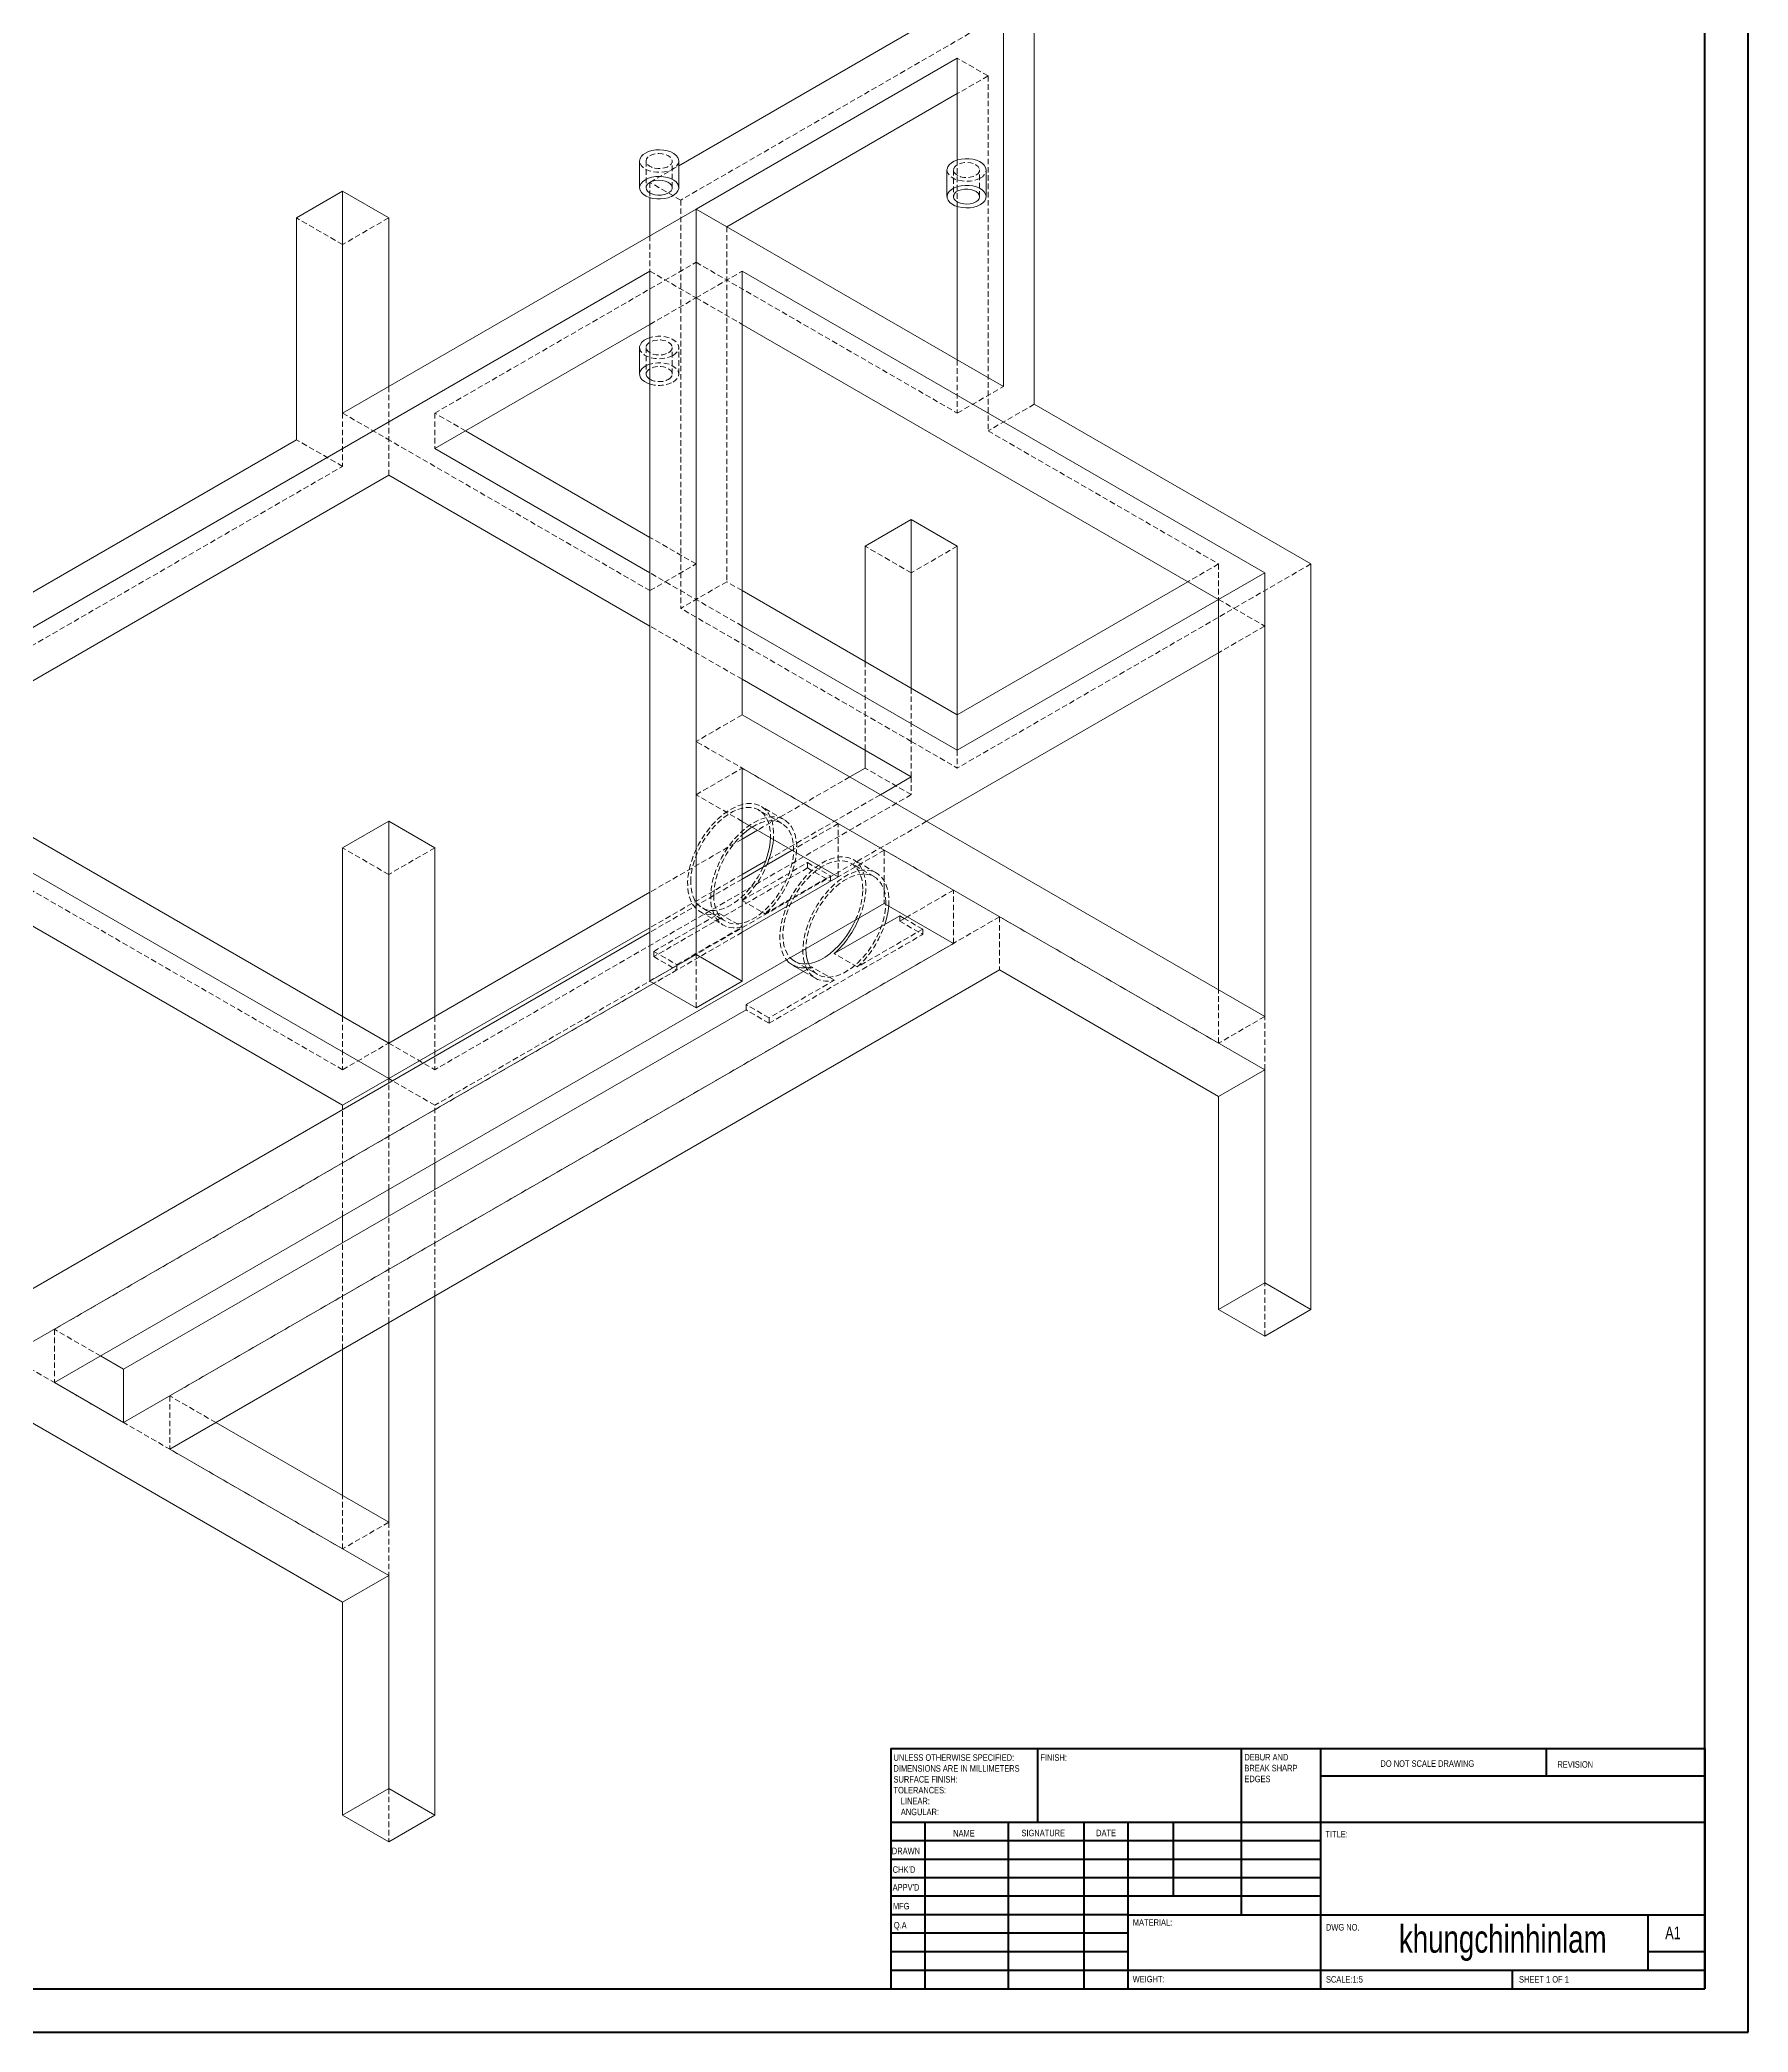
# Model space of a CAD drawing. Header units: millimetres. Extents: x 0 to 1189, y 0 to 841.
# Drawn here: x 796.1 to 1189.1, y 0.2 to 458.5 of the extents above; entities that cross this region are included whole.
import ezdxf

# ---------------------------------------------------------------- set-up
doc = ezdxf.new("R2010")
doc.units = ezdxf.units.MM
doc.linetypes.add('HIDDEN', pattern=[1.905, 1.27, -0.635])
doc.styles.add('SLDTEXTSTYLE0', font='TXT', dxfattribs={"width": 0.75})
doc.styles.add('SLDTEXTSTYLE1', font='TXT', dxfattribs={"width": 0.6875})

# ---------------------------------------------------------------- blocks, each defined once
blk = doc.blocks.new('SW_NOTE_0')
at = {"color": 0, "linetype": 'Continuous', "lineweight": 0, "char_height": 1.5, "attachment_point": 1, "style": 'SLDTEXTSTYLE0'}
for s, insert in [('DEBUR AND', (0, 1.93)), ('BREAK SHARP', (0, -0.57)), ('EDGES', (0, -3.07))]:
    blk.add_mtext(s, dxfattribs=dict(at, insert=insert))
blk = doc.blocks.new('SW_NOTE_1')
at = {"color": 0, "linetype": 'Continuous', "lineweight": 0, "char_height": 1.5, "attachment_point": 1, "style": 'SLDTEXTSTYLE0'}
for s, insert in [('UNLESS OTHERWISE SPECIFIED:', (0, 1.93)), ('SURFACE FINISH:', (0, -3.07)), ('DIMENSIONS ARE IN MILLIMETERS', (0, -0.57)), ('TOLERANCES:', (0, -5.57)), ('LINEAR:', (1.69, -8.07)), ('ANGULAR:', (1.69, -10.57))]:
    blk.add_mtext(s, dxfattribs=dict(at, insert=insert))

msp = doc.modelspace()

# ---------------------------------------------------------------- linework, layer by layer
at = {"color": 7, "linetype": 'Continuous', "lineweight": 40}
for p, q in [((1189.0788, 0.2148), (1189.0788, 841.2148)), ((1179.0788, 10.2148), (1179.0788, 831.2148)), ((991.8788, 65.4648), (1179.0788, 65.4648)), ((991.8788, 65.4648), (991.8788, 10.2148)), ((1025.6788, 48.4648), (1025.6788, 65.4648)), ((1072.4788, 65.4648), (1072.4788, 27.2148)), ((1090.6788, 65.4648), (1090.6788, 10.2148)), ((1142.6788, 59.0898), (1142.6788, 65.4648)), ((1179.0788, 65.4648), (1179.0788, 10.2148)), ((1179.0788, 59.0898), (1090.6788, 59.0898)), ((1179.0788, 48.4648), (991.8788, 48.4648)), ((999.6788, 48.4648), (999.6788, 10.2148)), ((1018.8698, 48.4648), (1018.8698, 10.2148)), ((1036.2778, 48.4648), (1036.2778, 10.2148)), ((1046.4788, 10.2148), (1046.4788, 48.4648)), ((1056.8788, 31.4648), (1056.8788, 48.4648)), ((1090.6788, 44.2148), (991.8788, 44.2148)), ((1090.6788, 39.9648), (991.8788, 39.9648)), ((1090.6788, 35.7148), (991.8788, 35.7148)), ((1090.6788, 31.4648), (991.8788, 31.4648)), ((1046.4788, 27.2148), (991.8788, 27.2148)), ((1046.4788, 22.9647), (991.8788, 22.9647)), ((1046.4788, 27.2148), (1179.0788, 27.2148)), ((1166.0788, 14.4648), (1166.0788, 27.2148)), ((1046.4788, 18.7148), (991.8788, 18.7148)), ((1179.0788, 18.7148), (1166.0788, 18.7148)), ((991.8788, 14.4648), (1179.0788, 14.4648)), ((1134.8788, 10.2148), (1134.8788, 14.4648)), ((25.0788, 10.2148), (1179.0788, 10.2148)), ((0.0788, 0.2148), (1189.0788, 0.2148))]:
    msp.add_line(p, q, dxfattribs=at)
at = {"color": 7, "linetype": 'Continuous', "lineweight": 15}
for p, q in [((1017.7613, 472.6708), (1017.7613, 378.7686)), ((1024.8323, 468.5888), (1024.8323, 374.6866)), ((943.0653, 429.5498), (1004.7829, 465.1786)), ((1007.1547, 454.2997), (947.0506, 419.6023)), ((1007.1547, 454.2997), (1007.1547, 430.8689)), ((1007.1547, 446.1356), (954.1216, 415.5203)), ((934.0653, 430.6258), (934.0653, 424.5018)), ((943.0653, 424.5018), (943.0653, 430.6258)), ((1004.776, 428.5778), (1004.776, 422.4538)), ((1013.776, 422.4538), (1013.776, 428.5778)), ((855.1267, 417.5563), (865.7333, 423.6794)), ((865.7333, 423.6794), (865.7333, 372.6456)), ((865.7333, 423.6794), (876.3399, 417.5563)), ((936.444, 422.2107), (936.444, 413.466)), ((855.1267, 417.5563), (855.1267, 366.5225)), ((865.7333, 372.6456), (947.0506, 419.5891)), ((876.3399, 417.5563), (876.3399, 378.7686)), ((947.0506, 419.6023), (947.0506, 419.5891)), ((947.0506, 419.6023), (954.1216, 415.5203)), ((947.0506, 419.5891), (947.0506, 248.1155)), ((947.0506, 419.5891), (1017.7613, 378.7686)), ((1007.1547, 420.1627), (1007.1547, 384.8917)), ((954.1216, 415.5203), (954.1216, 415.507)), ((745.5251, 295.0855), (936.444, 405.3006)), ((936.444, 241.9924), (936.444, 405.3006)), ((957.6572, 405.3006), (1077.8653, 335.9059)), ((957.6572, 303.233), (957.6572, 405.3006)), ((886.9465, 364.4802), (936.444, 393.0545)), ((957.6572, 393.0545), (1067.2587, 329.7828)), ((934.0653, 387.7574), (934.0653, 381.6334)), ((1024.8323, 374.6866), (1088.4719, 337.9482)), ((936.444, 344.0713), (894.0187, 368.5629)), ((745.5251, 303.2509), (855.1267, 366.5225)), ((936.444, 335.9059), (886.9465, 364.4802)), ((756.1318, 288.9624), (876.3399, 358.3571)), ((936.444, 323.6598), (876.3399, 358.3571)), ((985.9415, 342.0386), (996.5481, 348.1616)), ((996.5481, 348.1616), (996.5481, 309.374)), ((996.5481, 348.1616), (1007.1547, 342.0386)), ((985.9415, 342.0386), (985.9415, 315.497)), ((1007.1547, 342.0386), (1007.1547, 303.2509)), ((1077.8653, 335.9059), (1067.2587, 329.7828)), ((1077.8653, 233.8383), (1077.8653, 335.9059)), ((1088.4719, 337.9482), (1088.4719, 166.4747)), ((1007.1547, 303.2509), (957.6572, 331.8252)), ((1060.1865, 333.8655), (1007.1547, 303.2509)), ((1067.2587, 329.7828), (1007.1547, 295.0855)), ((1067.2587, 239.9614), (1067.2587, 329.7828)), ((1007.1547, 295.0855), (957.6572, 323.6598)), ((1067.2587, 317.5367), (1000.0692, 278.749)), ((996.5481, 288.9624), (957.6572, 311.4137)), ((1077.8653, 233.8383), (957.6572, 303.233)), ((1007.1547, 303.2509), (1007.1547, 295.0855)), ((985.9415, 295.0855), (985.9415, 291.0048)), ((876.3399, 219.5677), (756.1318, 288.9624)), ((876.3399, 227.7331), (763.204, 293.0451)), ((1077.8653, 221.5902), (957.6572, 290.9849)), ((957.6572, 241.9924), (957.6572, 290.9849)), ((985.9415, 291.0048), (982.3904, 288.9548)), ((996.5481, 288.9624), (989.4626, 284.8721)), ((865.7333, 213.4447), (756.1318, 276.7163)), ((865.7333, 272.6439), (876.3399, 278.7669)), ((876.3399, 278.7669), (876.3399, 227.7331)), ((876.3399, 278.7669), (886.9465, 272.6439)), ((979.7543, 265.9824), (957.6572, 278.7388)), ((961.1755, 276.7077), (957.6572, 274.6766)), ((865.7333, 272.6439), (865.7333, 233.8562)), ((886.9465, 272.6439), (886.9465, 233.8562)), ((969.1459, 272.1064), (957.6572, 265.4741)), ((963.0732, 269.6378), (957.6572, 266.5112)), ((979.7543, 265.9824), (957.6572, 253.226)), ((936.444, 262.4305), (876.3399, 227.7331)), ((990.3609, 259.8593), (799.442, 149.6442)), ((993.8964, 257.0041), (978.8408, 248.3126)), ((1006.2708, 250.6747), (990.3609, 259.8593)), ((993.8964, 255.7793), (993.8964, 257.0041)), ((994.9572, 256.3917), (993.8964, 257.0041)), ((995.6624, 256.7988), (993.8964, 255.7793)), ((936.444, 253.228), (788.8354, 168.0154)), ((936.444, 254.2651), (876.3399, 219.5677)), ((1006.2708, 250.6747), (815.3519, 140.4596)), ((947.0506, 248.1155), (936.444, 241.9924)), ((957.6572, 241.9924), (947.0506, 248.1155)), ((1016.8774, 244.5517), (825.9585, 134.3366)), ((973.5967, 245.2853), (958.5411, 236.5939)), ((969.2193, 245.6976), (971.7651, 244.2279)), ((1067.2587, 215.4671), (1016.8774, 244.5517)), ((937.321, 241.4861), (788.8354, 155.7673)), ((936.444, 241.9924), (947.0506, 235.8694)), ((947.0506, 235.8694), (957.6572, 241.9924)), ((958.5411, 235.3691), (815.3519, 152.7077)), ((958.5411, 236.5939), (958.5411, 235.3691)), ((876.3399, 227.7331), (876.3399, 219.5677)), ((1067.2587, 215.4671), (1077.8653, 221.5902)), ((1077.8653, 172.5977), (1077.8653, 221.5902)), ((876.3399, 219.5677), (865.7333, 213.4447)), ((877.2382, 219.0492), (876.3399, 219.5677)), ((876.3399, 218.5306), (876.3399, 219.5677)), ((1067.2587, 166.4747), (1067.2587, 215.4671)), ((865.7333, 212.4076), (865.7333, 213.4447)), ((886.9465, 194.0384), (886.9465, 200.1595)), ((876.3399, 187.9153), (876.3399, 194.0364)), ((865.7333, 181.7923), (865.7333, 187.9133)), ((1077.8653, 172.5977), (1067.2587, 166.4747)), ((1088.4719, 166.4747), (1077.8653, 172.5977)), ((886.9465, 50.1365), (886.9465, 169.5442)), ((1067.2587, 166.4747), (1077.8653, 160.3516)), ((1077.8653, 160.3516), (1088.4719, 166.4747)), ((865.7333, 99.129), (756.1318, 162.4006)), ((876.3399, 117.5001), (876.3399, 163.4211)), ((865.7333, 123.6232), (865.7333, 157.298)), ((815.3519, 152.7077), (810.0504, 155.7683)), ((815.3519, 140.4596), (815.3519, 152.7077)), ((815.3519, 140.4596), (799.442, 149.6442)), ((876.3399, 117.5001), (836.5669, 140.4606)), ((876.3399, 105.252), (825.9585, 134.3366)), ((865.7333, 99.129), (876.3399, 105.252)), ((876.3399, 56.2596), (876.3399, 105.252)), ((865.7333, 50.1365), (865.7333, 99.129)), ((876.3399, 56.2596), (865.7333, 50.1365)), ((886.9465, 50.1365), (876.3399, 56.2596)), ((865.7333, 50.1365), (876.3399, 44.0135)), ((876.3399, 44.0135), (886.9465, 50.1365))]:
    msp.add_line(p, q, dxfattribs=at)
at = {"color": 7, "linetype": 'HIDDEN', "lineweight": 0}
for p, q in [((1024.8323, 468.5888), (943.515, 421.6453)), ((1014.2257, 450.2176), (1007.1547, 454.2997)), ((1014.2257, 450.2176), (1007.1547, 446.1356)), ((1014.2257, 450.2176), (1014.2257, 368.5635)), ((1007.1547, 430.8689), (1007.1547, 420.1627)), ((935.5653, 430.6258), (935.5653, 424.5018)), ((936.444, 425.7274), (943.0653, 429.5498)), ((941.5653, 424.5018), (941.5653, 430.6258)), ((1006.276, 428.5778), (1006.276, 422.4538)), ((1012.276, 422.4538), (1012.276, 428.5778)), ((936.444, 425.7274), (936.444, 422.2107)), ((943.515, 421.6453), (936.444, 425.7274)), ((943.515, 421.6453), (943.515, 327.7431)), ((865.7333, 411.4333), (855.1267, 417.5563)), ((876.3399, 417.5563), (865.7333, 411.4333)), ((936.444, 413.466), (936.444, 405.3006)), ((954.1216, 415.507), (954.1216, 333.8662)), ((886.9465, 372.6456), (947.0506, 407.3429)), ((936.444, 405.3006), (947.0506, 399.1775)), ((947.0506, 407.3429), (1007.1547, 372.6456)), ((947.0506, 399.1775), (957.6572, 405.3006)), ((936.444, 393.0545), (947.0506, 399.1775)), ((947.0506, 399.1775), (957.6572, 393.0545)), ((935.5653, 387.7574), (935.5653, 381.6334)), ((941.5653, 381.6334), (941.5653, 387.7574)), ((943.0653, 381.6334), (943.0653, 387.7574)), ((1007.1547, 384.8917), (1007.1547, 372.6456)), ((876.3399, 378.7686), (876.3399, 366.5225)), ((1007.1547, 372.6456), (1017.7613, 378.7686)), ((865.7333, 372.6456), (876.3399, 366.5225)), ((865.7333, 372.6456), (865.7333, 360.3995)), ((886.9465, 372.6456), (886.9465, 364.4802)), ((894.0187, 368.5629), (886.9465, 372.6456)), ((1024.8323, 374.6866), (1014.2257, 368.5635)), ((1014.2257, 368.5635), (1067.2587, 337.9482)), ((865.7333, 360.3995), (855.1267, 366.5225)), ((936.444, 331.8252), (876.3399, 366.5225)), ((876.3399, 358.3571), (876.3399, 366.5225)), ((756.1318, 297.1278), (865.7333, 360.3995)), ((947.0506, 337.9482), (936.444, 344.0713)), ((996.5481, 335.9155), (985.9415, 342.0386)), ((1007.1547, 342.0386), (996.5481, 335.9155)), ((936.444, 331.8252), (947.0506, 337.9482)), ((957.6572, 323.6598), (936.444, 335.9059)), ((1088.4719, 337.9482), (1007.1547, 291.0048)), ((1067.2587, 337.9482), (1060.1865, 333.8655)), ((1067.2587, 337.9482), (1067.2587, 329.7828)), ((954.1216, 333.8662), (943.515, 327.7431)), ((957.6572, 331.8252), (954.1216, 333.8662)), ((996.5481, 297.1278), (943.515, 327.7431)), ((1067.2587, 329.7828), (1077.8653, 323.6598)), ((957.6572, 311.4137), (936.444, 323.6598)), ((1077.8653, 323.6598), (1067.2587, 317.5367)), ((985.9415, 315.497), (985.9415, 295.0855)), ((996.5481, 309.374), (996.5481, 297.1278)), ((957.6572, 303.233), (947.0506, 297.1099)), ((979.7543, 278.2305), (947.0506, 297.1099)), ((996.5481, 288.9624), (996.5481, 297.1278)), ((996.5481, 297.1278), (1007.1547, 291.0048)), ((1007.1547, 295.0855), (1007.1547, 291.0048)), ((865.7333, 221.6101), (745.5251, 291.0048)), ((947.0506, 284.8618), (957.6572, 290.9849)), ((982.3904, 288.9548), (961.1755, 276.7077)), ((996.5481, 284.8817), (985.9415, 291.0048)), ((996.5481, 288.9624), (996.5481, 284.8817)), ((996.5481, 284.8817), (886.9465, 221.6101)), ((957.6572, 278.7388), (947.0506, 284.8618)), ((989.4626, 284.8721), (963.0732, 269.6378)), ((966.8083, 278.2655), (961.505, 281.327)), ((967.3083, 279.1315), (962.005, 282.1931)), ((1000.0692, 278.749), (886.9465, 213.4447)), ((979.7543, 278.2305), (969.1459, 272.1064)), ((979.7543, 265.9824), (979.7543, 278.2305)), ((876.3399, 266.5208), (865.7333, 272.6439)), ((886.9465, 272.6439), (876.3399, 266.5208)), ((957.6572, 274.6766), (936.444, 262.4305)), ((990.3609, 272.1074), (977.9865, 264.9639)), ((990.3609, 272.1074), (990.3609, 259.8593)), ((1006.2708, 262.9228), (990.3609, 272.1074)), ((957.6572, 266.5112), (936.444, 254.2651)), ((972.6832, 268.0254), (937.3279, 247.6152)), ((957.6276, 260.5588), (972.6832, 269.2502)), ((962.9309, 257.4972), (977.9865, 266.1887)), ((972.6832, 269.2502), (972.6832, 268.0254)), ((972.6832, 269.2502), (977.9865, 266.1887)), ((972.6832, 268.0254), (977.9865, 264.9639)), ((977.9865, 266.1887), (977.9865, 264.9639)), ((988.0215, 266.0194), (982.7182, 269.0809)), ((988.5215, 266.8854), (983.2182, 269.947)), ((957.6572, 265.4741), (936.444, 253.228)), ((1006.2708, 262.9228), (995.6624, 256.7988)), ((1006.2708, 250.6747), (1006.2708, 262.9228)), ((1016.8774, 256.7998), (825.9585, 146.5847)), ((937.3279, 248.84), (952.3835, 257.5314)), ((948.0061, 257.9437), (953.3094, 254.8822)), ((948.5061, 258.8098), (953.8094, 255.7482)), ((952.3835, 257.5314), (957.6868, 254.4699)), ((957.6276, 260.5588), (962.9309, 257.4972)), ((1067.2587, 227.7152), (1016.8774, 256.7998)), ((1016.8774, 256.7998), (1016.8774, 244.5517)), ((957.6572, 253.226), (937.321, 241.4861)), ((942.6312, 245.7785), (957.6868, 254.4699)), ((963.8444, 232.3075), (999.1997, 252.7177)), ((999.1997, 253.9425), (984.1441, 245.2511)), ((993.8964, 255.7793), (999.1997, 252.7177)), ((999.1997, 253.9425), (994.9572, 256.3917)), ((999.1997, 252.7177), (999.1997, 253.9425)), ((937.3279, 247.6152), (937.3279, 248.84)), ((937.3279, 248.84), (942.6312, 245.7785)), ((937.3279, 247.6152), (942.6312, 244.5537)), ((947.0506, 235.8694), (947.0506, 248.1155)), ((984.1441, 245.2511), (978.8408, 248.3126)), ((942.6312, 244.5537), (799.442, 161.8923)), ((942.6312, 244.5537), (942.6312, 245.7785)), ((969.7193, 246.5636), (975.0226, 243.5021)), ((971.7651, 244.2279), (974.5226, 242.6361)), ((978.9, 242.2238), (973.5967, 245.2853)), ((978.9, 242.2238), (963.8444, 233.5323)), ((1067.2587, 227.7152), (1067.2587, 239.9614)), ((865.7333, 233.8562), (865.7333, 221.6101)), ((886.9465, 233.8562), (886.9465, 221.6101)), ((963.8444, 233.5323), (958.5411, 236.5939)), ((963.8444, 232.3075), (958.5411, 235.3691)), ((1077.8653, 233.8383), (1067.2587, 227.7152)), ((1077.8653, 221.5902), (1077.8653, 233.8383)), ((963.8444, 233.5323), (963.8444, 232.3075)), ((865.7333, 221.6101), (876.3399, 227.7331)), ((876.3399, 227.7331), (886.9465, 221.6101)), ((876.3399, 194.0364), (876.3399, 218.5306)), ((886.9465, 213.4447), (877.2382, 219.0492)), ((865.7333, 187.9133), (865.7333, 212.4076)), ((886.9465, 200.1595), (886.9465, 213.4447)), ((886.9465, 169.5442), (886.9465, 194.0384)), ((876.3399, 163.4211), (876.3399, 187.9153)), ((865.7333, 111.3771), (745.5251, 180.7718)), ((865.7333, 157.298), (865.7333, 181.7923)), ((1077.8653, 160.3516), (1077.8653, 172.5977)), ((799.442, 161.8923), (799.442, 149.6442)), ((810.0504, 155.7683), (799.442, 161.8923)), ((825.9585, 146.5847), (825.9585, 134.3366)), ((836.5669, 140.4606), (825.9585, 146.5847)), ((865.7333, 111.3771), (865.7333, 123.6232)), ((876.3399, 117.5001), (865.7333, 111.3771)), ((876.3399, 117.5001), (876.3399, 105.252)), ((876.3399, 56.2596), (876.3399, 44.0135))]:
    msp.add_line(p, q, dxfattribs=at)
at = {"color": 7, "linetype": 'Continuous', "lineweight": 15, "flags": 128}
for points in [[(935.3833, 432.4627), (936.089, 432.7949), (936.896, 433.0383), (937.7714, 433.1829), (938.6793, 433.2228), (939.5825, 433.1564), (940.4441, 432.9864), (941.2287, 432.7197), (941.9044, 432.3673), (942.4433, 431.9437), (942.8234, 431.466), (943.0292, 430.954), (943.0653, 430.6258)], [(1013.776, 428.5778), (1013.7745, 428.6436), (1013.6595, 429.1651), (1013.365, 429.6624), (1012.9031, 430.1154), (1012.2927, 430.5054), (1011.5588, 430.8165), (1010.7314, 431.036), (1009.8445, 431.1548), (1008.9343, 431.1681), (1008.038, 431.0754), (1007.1925, 430.8804), (1006.4322, 430.5912), (1005.7884, 430.2195), (1005.2874, 429.7806), (1004.9496, 429.2925), (1004.789, 428.7751), (1004.776, 428.5778)], [(935.3833, 426.3387), (936.089, 426.6709), (936.896, 426.9142), (937.7714, 427.0588), (938.6793, 427.0987), (939.5825, 427.0323), (940.4441, 426.8623), (941.2287, 426.5957), (941.9044, 426.2433), (942.4433, 425.8196), (942.8234, 425.342), (943.0292, 424.83), (943.0523, 424.3045), (942.8917, 423.7871), (942.5539, 423.299), (942.0529, 422.8601), (941.409, 422.4884), (940.6488, 422.1992), (939.8032, 422.0042), (938.907, 421.9115), (937.9968, 421.9248), (937.1098, 422.0436), (936.2825, 422.2631), (935.5486, 422.5742), (934.9382, 422.9642), (934.4763, 423.4172), (934.1818, 423.9145), (934.0667, 424.436), (934.1359, 424.9601), (934.3864, 425.4654), (934.8079, 425.9313), (935.3833, 426.3387)], [(936.444, 425.7264), (937.0382, 425.9925), (937.7283, 426.1649), (938.4711, 426.2328), (939.2197, 426.1919), (939.9273, 426.0449), (940.5492, 425.8009), (941.0465, 425.4752), (941.3879, 425.0884), (941.552, 424.6648), (941.5284, 424.2308), (941.3186, 423.814), (940.9358, 423.4403), (940.404, 423.1333), (939.7567, 422.9123), (939.0346, 422.7912), (938.283, 422.7776), (937.5491, 422.8723), (936.879, 423.0694), (936.315, 423.3565), (935.8923, 423.7155), (935.6375, 424.124), (935.5668, 424.5562), (935.6844, 424.9849), (935.9831, 425.3834), (936.444, 425.7264)], [(1012.458, 420.6169), (1013.0334, 421.0242), (1013.4549, 421.4901), (1013.7054, 421.9955), (1013.7745, 422.5196), (1013.6595, 423.041), (1013.365, 423.5384), (1012.9031, 423.9914), (1012.2927, 424.3814), (1011.5588, 424.6925), (1010.7314, 424.9119), (1009.8445, 425.0308), (1008.9343, 425.0441), (1008.038, 424.9513), (1007.1925, 424.7564), (1006.4322, 424.4671), (1005.7884, 424.0954), (1005.2874, 423.6566), (1004.9496, 423.1684), (1004.789, 422.651), (1004.812, 422.1256), (1005.0179, 421.6136), (1005.398, 421.1359), (1005.9369, 420.7123), (1006.6125, 420.3599), (1007.3972, 420.0932), (1008.2588, 419.9232), (1009.162, 419.8568), (1010.0699, 419.8967), (1010.9453, 420.0413), (1011.7523, 420.2847), (1012.458, 420.6169)], [(1011.3973, 421.2292), (1011.8582, 421.5722), (1012.1569, 421.9706), (1012.2745, 422.3994), (1012.2037, 422.8316), (1011.949, 423.24), (1011.5263, 423.5991), (1010.9622, 423.8862), (1010.2922, 424.0833), (1009.5583, 424.178), (1008.8067, 424.1643), (1008.0845, 424.0432), (1007.4373, 423.8222), (1006.9055, 423.5153), (1006.5227, 423.1416), (1006.3129, 422.7247), (1006.2893, 422.2908), (1006.4533, 421.8671), (1006.7947, 421.4803), (1007.292, 421.1547), (1007.914, 420.9107), (1008.6215, 420.7636), (1009.3702, 420.7228), (1010.113, 420.7907), (1010.8031, 420.9631), (1011.3973, 421.2292)], [(936.444, 390.0485), (935.7216, 389.7708), (935.0777, 389.3991), (934.5767, 388.9602), (934.2389, 388.4721), (934.0783, 387.9547), (934.0653, 387.7574)], [(936.444, 383.9244), (935.7216, 383.6467), (935.0777, 383.275), (934.5767, 382.8361), (934.2389, 382.348), (934.0783, 381.8306), (934.1014, 381.3052), (934.3072, 380.7932), (934.6873, 380.3155), (935.2262, 379.8919), (935.9019, 379.5395), (936.444, 379.3423)], [(936.444, 382.858), (936.1948, 382.6948), (935.812, 382.3212), (935.6022, 381.9043), (935.5786, 381.4704), (935.7427, 381.0467), (936.0841, 380.6599), (936.444, 380.4088)], [(968.7122, 247.3618), (969.177, 246.9339), (969.9105, 246.4595), (970.7294, 246.1388), (971.6225, 245.9761), (972.5778, 245.9735), (973.5823, 246.1312), (974.6225, 246.447), (975.6842, 246.9166), (976.7532, 247.5338), (977.815, 248.29), (978.8551, 249.1752), (979.8597, 250.1772), (980.8149, 251.2827), (981.708, 252.4766), (982.5269, 253.7428), (983.2605, 255.0642), (983.7252, 256.0286)]]:
    msp.add_lwpolyline(points, dxfattribs=at)
at = {"color": 7, "linetype": 'HIDDEN', "lineweight": 0, "flags": 128}
for points in [[(936.444, 431.8504), (937.0382, 432.1165), (937.7283, 432.2889), (938.4711, 432.3568), (939.2197, 432.316), (939.9273, 432.1689), (940.5492, 431.9249), (941.0465, 431.5993), (941.3879, 431.2125), (941.552, 430.7888), (941.5284, 430.3549), (941.3186, 429.938), (940.9358, 429.5644), (940.404, 429.2574), (939.7567, 429.0364), (939.0346, 428.9153), (938.283, 428.9016), (937.5491, 428.9963), (936.879, 429.1934), (936.315, 429.4805), (935.8923, 429.8396), (935.6375, 430.248), (935.5668, 430.6802), (935.6844, 431.109), (935.9831, 431.5074), (936.444, 431.8504)], [(943.0653, 430.6258), (943.0523, 430.4286), (942.8917, 429.9112), (942.5539, 429.4231), (942.0529, 428.9842), (941.409, 428.6125), (940.6488, 428.3232), (939.8032, 428.1283), (938.907, 428.0355), (937.9968, 428.0488), (937.1098, 428.1677), (936.2825, 428.3871), (935.5486, 428.6982), (934.9382, 429.0882), (934.4763, 429.5412), (934.1818, 430.0386), (934.0667, 430.56), (934.0653, 430.6258)], [(1004.776, 428.5778), (1004.812, 428.2496), (1005.0179, 427.7376), (1005.398, 427.26), (1005.9369, 426.8363), (1006.6125, 426.4839), (1007.3972, 426.2173), (1008.2588, 426.0473), (1009.162, 425.9809), (1010.0699, 426.0208), (1010.9453, 426.1654), (1011.7523, 426.4088), (1012.458, 426.7409)], [(1011.3973, 427.3532), (1011.8582, 427.6962), (1012.1569, 428.0947), (1012.2745, 428.5234), (1012.2037, 428.9556), (1011.949, 429.3641), (1011.5263, 429.7231), (1010.9622, 430.0102), (1010.2922, 430.2073), (1009.5583, 430.302), (1008.8067, 430.2884), (1008.0845, 430.1673), (1007.4373, 429.9463), (1006.9055, 429.6393), (1006.5227, 429.2656), (1006.3129, 428.8488), (1006.2893, 428.4149), (1006.4533, 427.9912), (1006.7947, 427.6044), (1007.292, 427.2787), (1007.914, 427.0347), (1008.6215, 426.8877), (1009.3702, 426.8468), (1010.113, 426.9147), (1010.8031, 427.0872), (1011.3973, 427.3532)], [(941.7473, 385.9205), (942.3227, 386.3279), (942.7442, 386.7938), (942.9947, 387.2991), (943.0639, 387.8232), (942.9488, 388.3447), (942.6543, 388.842), (942.1924, 389.295), (941.582, 389.685), (940.8481, 389.9961), (940.0208, 390.2156), (939.1338, 390.3344), (938.2236, 390.3477), (937.3274, 390.255), (936.4818, 390.06), (936.444, 390.0485)], [(934.0653, 387.7574), (934.1014, 387.4292), (934.3072, 386.9172), (934.6873, 386.4396), (935.2262, 386.0159), (935.9019, 385.6635), (936.6865, 385.3969), (937.5481, 385.2269), (938.4513, 385.1605), (939.3592, 385.2004), (940.2346, 385.345), (941.0416, 385.5883), (941.7473, 385.9205)], [(940.6866, 386.5328), (941.1475, 386.8758), (941.4462, 387.2743), (941.5638, 387.703), (941.4931, 388.1352), (941.2383, 388.5437), (940.8156, 388.9027), (940.2516, 389.1898), (939.5815, 389.3869), (938.8476, 389.4816), (938.096, 389.468), (937.3739, 389.3469), (936.7266, 389.1259), (936.1948, 388.8189), (935.812, 388.4452), (935.6022, 388.0284), (935.5786, 387.5944), (935.7427, 387.1708), (936.0841, 386.784), (936.5814, 386.4583), (937.2033, 386.2143), (937.9109, 386.0673), (938.6595, 386.0264), (939.4023, 386.0943), (940.0924, 386.2667), (940.6866, 386.5328)], [(941.7473, 379.7965), (942.3227, 380.2038), (942.7442, 380.6697), (942.9947, 381.1751), (943.0639, 381.6992), (942.9488, 382.2206), (942.6543, 382.718), (942.1924, 383.171), (941.582, 383.561), (940.8481, 383.8721), (940.0208, 384.0915), (939.1338, 384.2104), (938.2236, 384.2237), (937.3274, 384.1309), (936.4818, 383.936), (936.444, 383.9244)], [(940.6866, 380.4088), (941.1475, 380.7518), (941.4462, 381.1502), (941.5638, 381.579), (941.4931, 382.0112), (941.2383, 382.4196), (940.8156, 382.7787), (940.2516, 383.0658), (939.5815, 383.2629), (938.8476, 383.3576), (938.096, 383.3439), (937.3739, 383.2228), (936.7266, 383.0018), (936.444, 382.858)], [(952.3835, 257.5314), (951.3267, 257.3317), (950.3166, 257.2936), (949.3659, 257.4175), (948.4868, 257.7019), (947.6904, 258.1432), (946.9867, 258.7358), (946.3848, 259.4721), (945.8923, 260.3428), (945.5153, 261.3368), (945.2587, 262.4417), (945.1258, 263.6433), (945.1182, 264.9264), (945.236, 266.2747), (945.4777, 267.6711), (945.8403, 269.098), (946.3192, 270.5371), (946.9082, 271.9703), (947.6, 273.3794), (948.3857, 274.7465), (949.2553, 276.0542), (950.198, 277.2861), (951.2016, 278.4263), (952.2534, 279.4606), (953.3402, 280.3757), (954.4481, 281.16), (955.563, 281.8037), (956.6709, 282.2984), (957.7577, 282.6381), (958.8095, 282.8183), (959.8131, 282.8368), (960.7557, 282.6933), (961.6254, 282.3896), (962.4111, 281.9297), (963.1029, 281.3193), (963.6919, 280.5662), (964.1708, 279.6799), (964.5333, 278.6717), (964.7751, 277.5544), (964.8929, 276.3421), (964.8853, 275.0502), (964.8532, 274.5846)], [(945.8131, 264.7617), (945.8753, 266.03), (946.0609, 267.3528), (946.3675, 268.7123), (946.7909, 270.0902), (947.3254, 271.4678), (947.9638, 272.8265), (948.6973, 274.1478), (949.5162, 275.414), (950.4093, 276.608), (951.3646, 277.7134), (952.3691, 278.7155), (953.4093, 279.6007), (954.471, 280.3569), (955.54, 280.974), (956.6018, 281.4436), (957.6419, 281.7594), (958.6465, 281.9171), (959.6017, 281.9146), (960.4948, 281.7519), (961.3137, 281.4311), (962.0473, 280.9567), (962.6857, 280.3351), (963.2202, 279.5746), (963.6436, 278.6856), (963.9501, 277.68), (964.1358, 276.5715), (964.1979, 275.375), (964.1912, 274.9667)], [(957.6868, 254.4699), (956.63, 254.2702), (955.6199, 254.2321), (954.6692, 254.356), (953.7901, 254.6404), (952.9937, 255.0817), (952.29, 255.6742), (951.6881, 256.4105), (951.1956, 257.2812), (950.8186, 258.2753), (950.562, 259.3802), (950.4291, 260.5817), (950.4215, 261.8648), (950.5393, 263.2131), (950.781, 264.6096), (951.1436, 266.0364), (951.6225, 267.4756), (952.2115, 268.9088), (952.9033, 270.3179), (953.689, 271.685), (954.5586, 272.9927), (955.5013, 274.2245), (956.5049, 275.3648), (957.5567, 276.399), (958.6435, 277.3141), (959.7514, 278.0985), (960.8663, 278.7421), (961.9742, 279.2369), (963.061, 279.5766), (964.1128, 279.7568), (965.1164, 279.7752), (966.059, 279.6317), (966.9287, 279.3281), (967.7144, 278.8682), (968.4062, 278.2578), (968.9952, 277.5046), (969.4741, 276.6184), (969.8367, 275.6102), (970.0784, 274.4928), (970.1962, 273.2805), (970.1886, 271.9887), (970.0556, 270.6336), (969.7991, 269.2325), (969.4221, 267.8032), (968.9295, 266.3638), (968.3276, 264.9325), (967.624, 263.5276), (966.8276, 262.1668), (965.9485, 260.8674), (964.9978, 259.6458), (963.9877, 258.5177), (962.9309, 257.4972)], [(959.9571, 277.4111), (960.8433, 277.9125), (961.9051, 278.3821), (962.9452, 278.6979), (963.9498, 278.8556), (964.905, 278.8531), (965.7981, 278.6903), (966.617, 278.3696), (967.3506, 277.8952), (967.989, 277.2736), (968.5235, 276.5131), (968.9469, 275.624), (969.2534, 274.6185), (969.4391, 273.51), (969.5012, 272.3135), (969.4391, 271.0453), (969.2534, 269.7225), (968.9469, 268.3629), (968.5235, 266.985), (967.989, 265.6075), (967.3506, 264.2488), (966.617, 262.9274), (965.7981, 261.6612), (964.905, 260.4673), (963.9498, 259.3618), (962.9452, 258.3597), (961.9051, 257.4746), (960.8433, 256.7183), (959.7743, 256.1012), (958.7126, 255.6316), (957.6724, 255.3158), (956.6679, 255.1581), (955.7126, 255.1607), (954.8195, 255.3234), (954.0006, 255.6441), (953.2671, 256.1185), (952.6287, 256.7402), (952.0942, 257.5006), (951.6708, 258.3897), (951.3642, 259.3953), (951.1786, 260.5038), (951.1164, 261.7002), (951.1164, 261.7002)], [(951.1164, 261.7002), (951.1786, 262.9684), (951.3642, 264.2912), (951.6708, 265.6508), (952.0942, 267.0287), (952.6287, 268.4063), (953.2671, 269.7649), (954.0006, 271.0863), (954.8195, 272.3525), (955.7126, 273.5464), (956.6679, 274.6519), (957.6572, 275.6399)], [(984.5762, 256.5199), (984.8394, 257.1792), (985.332, 258.6186), (985.709, 260.0479), (985.9655, 261.449), (986.0985, 262.8041), (986.1061, 264.0959), (985.9883, 265.3082), (985.7466, 266.4256), (985.384, 267.4338), (984.9051, 268.3201), (984.3161, 269.0732), (983.6243, 269.6836), (982.8386, 270.1435), (981.9689, 270.4472), (981.0263, 270.5906), (980.0227, 270.5722), (978.9709, 270.392), (977.8841, 270.0523), (976.7762, 269.5575), (975.6613, 268.9139), (974.5534, 268.1295), (973.4666, 267.2144), (972.4148, 266.1802), (971.4112, 265.0399), (970.4685, 263.8081), (969.5989, 262.5004), (968.8132, 261.1333), (968.1214, 259.7242), (967.5324, 258.291), (967.0535, 256.8518), (966.6909, 255.425), (966.4492, 254.0286), (966.3314, 252.6802), (966.339, 251.3971), (966.4719, 250.1956), (966.7285, 249.0907), (967.1055, 248.0966), (967.598, 247.2259), (967.8613, 246.8706)], [(962.5133, 268.2775), (962.0473, 267.3103), (961.3137, 265.9889), (960.4948, 264.7227), (959.6017, 263.5288), (958.6465, 262.4234), (957.6419, 261.4213), (956.6018, 260.5361), (955.54, 259.7799), (954.471, 259.1628), (953.4093, 258.6931), (952.3691, 258.3773), (951.3646, 258.2196), (950.4093, 258.2222), (949.5162, 258.3849), (948.6973, 258.7057), (947.9638, 259.1801), (947.3254, 259.8017), (946.7909, 260.5622), (946.3675, 261.4512), (946.0609, 262.4568), (945.8753, 263.5653), (945.8131, 264.7617)], [(985.4111, 263.1289), (985.349, 264.3254), (985.1633, 265.4339), (984.8568, 266.4394), (984.4334, 267.3285), (983.8989, 268.089), (983.2605, 268.7106), (982.5269, 269.185), (981.708, 269.5057), (980.8149, 269.6685), (979.8597, 269.671), (978.8551, 269.5133), (977.815, 269.1975), (976.7532, 268.7279), (975.6842, 268.1108), (974.6225, 267.3545), (973.5823, 266.4694), (972.5778, 265.4673), (971.6225, 264.3618), (970.7294, 263.1679), (969.9105, 261.9017), (969.177, 260.5804), (968.5386, 259.2217), (968.0041, 257.8441), (967.5807, 256.4662), (967.2741, 255.1067), (967.0885, 253.7838), (967.0263, 252.5156), (967.0885, 251.3192), (967.2741, 250.2107), (967.5807, 249.2051), (968.0041, 248.3161), (968.5386, 247.5556), (968.7122, 247.3618)], [(991.3697, 259.277), (991.4018, 259.7425), (991.4094, 261.0344), (991.2916, 262.2467), (991.0499, 263.364), (990.6873, 264.3722), (990.2084, 265.2585), (989.6194, 266.0116), (988.9276, 266.622), (988.1419, 267.082), (987.2722, 267.3856), (986.3296, 267.5291), (985.326, 267.5106), (984.2742, 267.3304), (983.1874, 266.9908), (982.0795, 266.496), (980.9646, 265.8523), (979.8567, 265.068), (978.7699, 264.1529), (977.7181, 263.1187), (976.7145, 261.9784), (975.7718, 260.7466), (974.9022, 259.4389), (974.1165, 258.0718), (973.4247, 256.6627), (972.8357, 255.2295), (972.3568, 253.7903), (971.9942, 252.3635), (971.7525, 250.967), (971.6347, 249.6187), (971.6423, 248.3356), (971.7752, 247.134), (972.0318, 246.0292), (972.4088, 245.0351), (972.9013, 244.1644), (973.5032, 243.4281), (974.2069, 242.8356), (975.0033, 242.3943), (975.8824, 242.1099), (976.8331, 241.986), (977.8432, 242.0241), (978.9, 242.2238), (978.9, 242.2238)], [(990.7144, 260.0674), (990.6523, 261.2638), (990.4666, 262.3723), (990.1601, 263.3779), (989.7367, 264.267), (989.2022, 265.0274), (988.5638, 265.6491), (987.8302, 266.1235), (987.0114, 266.4442), (986.1182, 266.607), (985.163, 266.6095), (984.1584, 266.4518), (983.1183, 266.136), (982.0565, 265.6664), (980.9875, 265.0493), (979.9258, 264.293), (978.8856, 263.4079), (977.8811, 262.4058), (976.9258, 261.3003), (976.0327, 260.1064), (975.2138, 258.8402), (974.4803, 257.5188), (973.8419, 256.1602), (973.3074, 254.7826), (972.884, 253.4047), (972.5774, 252.0451), (972.3918, 250.7223), (972.3296, 249.4541), (972.3296, 249.4501)], [(972.9362, 246.0121), (973.3074, 245.2545), (973.8419, 244.494), (974.4803, 243.8724), (975.2138, 243.398), (976.0327, 243.0773), (976.9258, 242.9145), (977.8811, 242.912), (978.8856, 243.0697), (979.9258, 243.3855), (980.9875, 243.8551), (982.0565, 244.4722), (983.1183, 245.2285), (984.1584, 246.1136), (985.163, 247.1157), (986.1182, 248.2212), (987.0114, 249.4151), (987.8302, 250.6813), (988.5638, 252.0027), (989.2022, 253.3613), (989.7367, 254.7389), (990.1601, 256.1168), (990.4666, 257.4764), (990.6523, 258.7992), (990.7144, 260.0674)]]:
    msp.add_lwpolyline(points, dxfattribs=at)
at = {"color": 7, "linetype": 'Continuous', "lineweight": 15}
for centre, radius, start, end in [((936.306, 430.4094), 2.2511, 114.197114, 174.482745), ((968.1419, 264.404), 15.368, 122.180641, 133.019331), ((946.1693, 275.9324), 18.0478, 334.903199, 356.932788), ((945.2104, 276.5151), 19.7374, 336.891382, 354.386978), ((972.7978, 261.0006), 18.6516, 341.30999, 354.697694), ((963.1232, 265.4042), 23.2199, 312.601956, 337.504261), ((981.1928, 249.2414), 8.8656, 178.651037, 201.36117), ((971.9167, 250.3752), 5.36, 220.832631, 288.266435)]:
    msp.add_arc(centre, radius, start, end, dxfattribs=at)
at = {"color": 7, "linetype": 'HIDDEN', "lineweight": 0}
for centre, radius, start, end in [((1011.5353, 428.7943), 2.2511, 294.197114, 354.482745), ((938.5653, 384.4472), 4.5617, 242.28765, 297.71235), ((938.5447, 386.0027), 6.9838, 252.493946, 297.294644), ((942.1054, 277.5138), 22.9872, 312.473778, 337.639362), ((967.6084, 263.6057), 17.8091, 334.820248, 358.465898), ((968.4228, 262.3522), 23.2294, 312.592738, 341.609956)]:
    msp.add_arc(centre, radius, start, end, dxfattribs=at)

# ---------------------------------------------------------------- block references
at = {"color": 7, "linetype": 'Continuous', "lineweight": 0}
for name, p in [('SW_NOTE_0', (1073.1881, 62.2843)), ('SW_NOTE_1', (992.4725, 62.2022))]:
    msp.add_blockref(name, p, dxfattribs=at)

# ---------------------------------------------------------------- texts
for s, insert, char_height, attachment_point, style in [('FINISH:', (1026.2501, 64.1341), 1.5, 1, 'SLDTEXTSTYLE0'), ('DO NOT SCALE DRAWING', (1104.4935, 62.7478), 1.5, 1, 'SLDTEXTSTYLE0'), ('REVISION', (1145.2064, 62.5497), 1.5, 1, 'SLDTEXTSTYLE0'), ('NAME', (1006.2011, 46.7163), 1.5, 1, 'SLDTEXTSTYLE0'), ('SIGNATURE', (1021.9124, 46.7765), 1.5, 1, 'SLDTEXTSTYLE0'), ('DATE', (1039.0935, 46.791), 1.5, 1, 'SLDTEXTSTYLE0'), ('TITLE:', (1091.835, 46.4931), 1.5, 1, 'SLDTEXTSTYLE0'), ('DRAWN', (992.091, 42.6445), 1.5, 1, 'SLDTEXTSTYLE0'), ("CHK'D", (992.2893, 38.3692), 1.5, 1, 'SLDTEXTSTYLE0'), ("APPV'D", (992.2806, 34.2791), 1.5, 1, 'SLDTEXTSTYLE0'), ('MFG', (992.334, 29.9485), 1.5, 1, 'SLDTEXTSTYLE0'), ('Q.A', (992.5479, 25.5644), 1.5, 1, 'SLDTEXTSTYLE0'), ('MATERIAL:', (1047.5247, 26.2008), 1.5, 1, 'SLDTEXTSTYLE0'), ('DWG NO.', (1091.9528, 25.0834), 1.5, 1, 'SLDTEXTSTYLE0'), ('khungchinhinlam', (1132.6336, 24.8465), 6.35, 2, 'SLDTEXTSTYLE0'), ('A1', (1169.9998, 24.5152), 2.91042, 1, 'SLDTEXTSTYLE0'), ('WEIGHT:', (1047.4967, 13.1641), 1.4986, 1, 'SLDTEXTSTYLE0'), ('SCALE:1:5', (1091.9528, 13.1149), 1.5, 1, 'SLDTEXTSTYLE0'), ('SHEET 1 OF 1', (1136.3571, 13.1149), 1.5, 1, 'SLDTEXTSTYLE1')]:
    msp.add_mtext(s, dxfattribs=dict(at, insert=insert, char_height=char_height, attachment_point=attachment_point, style=style))

doc.saveas('drawing.dxf')
